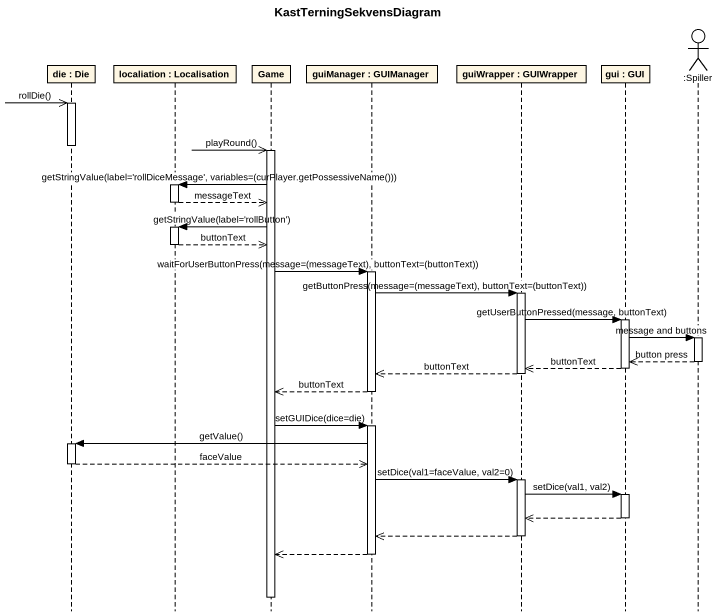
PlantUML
@startuml
title KastTerningSekvensDiagram
hide footbox
participant "die : Die" as die
participant "localiation : Localisation" as localiation
participant Game
participant "guiManager : GUIManager" as guiManager
participant "guiWrapper : GUIWrapper" as guiWrapper
participant "gui : GUI" as gui
actor ":Spiller" as Spiller

die ->> die : rollDie()
activate die
deactivate die
Game ->> Game : playRound()
activate Game
Game -> localiation : getStringValue(label='rollDiceMessage', variables=(curPlayer.getPossessiveName()))
activate localiation
localiation -->> Game : messageText
deactivate localiation
Game -> localiation : getStringValue(label='rollButton')
activate localiation
localiation -->> Game : buttonText
deactivate localiation
Game -> guiManager : waitForUserButtonPress(message=(messageText), buttonText=(buttonText))
activate guiManager
guiManager -> guiWrapper : getButtonPress(message=(messageText), buttonText=(buttonText))
activate guiWrapper
guiWrapper -> gui : getUserButtonPressed(message, buttonText)
activate gui
gui -> Spiller : message and buttons
activate Spiller
Spiller -->> gui : button press
deactivate Spiller
gui -->> guiWrapper : buttonText
deactivate gui
guiWrapper -->> guiManager : buttonText
deactivate guiWrapper
guiManager -->> Game : buttonText
deactivate guiManager
Game -> guiManager : setGUIDice(dice=die)
activate guiManager
guiManager -> die : getValue()
activate die
die -->> guiManager : faceValue
deactivate die
guiManager -> guiWrapper : setDice(val1=faceValue, val2=0)
activate guiWrapper
guiWrapper -> gui : setDice(val1, val2)
activate gui
gui -->> guiWrapper
deactivate gui
guiWrapper -->> guiManager
deactivate guiWrapper
guiManager -->> Game
deactivate guiManager
deactivate Game
@enduml
